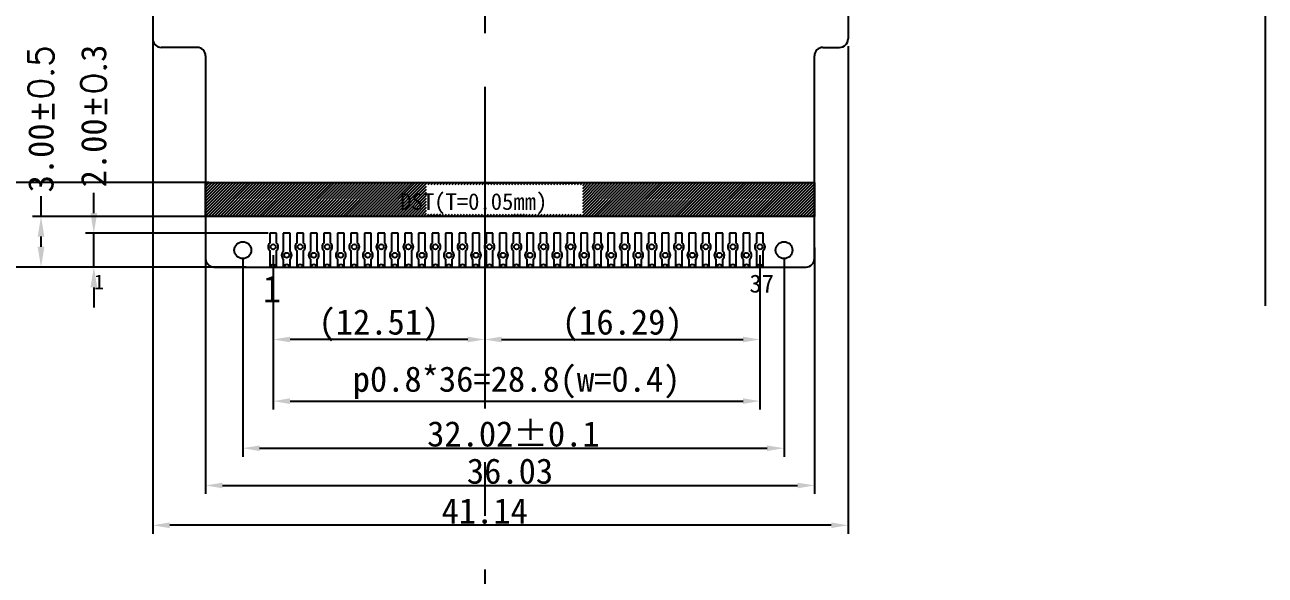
# Model space of a CAD drawing. Header units: millimetres. Extents: x 958 to 1294, y 45 to 284.
# Drawn here: x 996.1 to 1069.5, y 125.4 to 158 of the extents above; entities that cross this region are included whole.
import ezdxf

# ---------------------------------------------------------------- set-up
doc = ezdxf.new("R2010")
doc.units = ezdxf.units.MM
doc.linetypes.add('CENTER2', pattern=[28.575, 19.05, -3.175, 3.175, -3.175])
for name, color, linetype in [('CEN', 6, 'CENTER2'), ('dim', 3, 'Continuous'), ('TAPE A', 2, 'Continuous')]:
    doc.layers.add(name, color=color, linetype=linetype)

msp = doc.modelspace()

# ---------------------------------------------------------------- linework, layer by layer
at = {"color": 0, "linetype": 'Continuous'}
for p, q in [((1006.84, 148.611), (1006.878, 148.649)), ((1006.84, 148.434), (1007.055, 148.649)), ((1006.84, 148.257), (1007.232, 148.649)), ((1006.84, 148.08), (1007.408, 148.649)), ((1006.84, 147.904), (1007.585, 148.649)), ((1006.84, 147.727), (1007.762, 148.649)), ((1006.84, 147.55), (1007.939, 148.649)), ((1006.84, 147.373), (1008.115, 148.649)), ((1006.84, 147.197), (1008.292, 148.649)), ((1006.84, 147.02), (1008.469, 148.649)), ((1006.84, 146.843), (1008.646, 148.649)), ((1006.84, 146.666), (1008.823, 148.649)), ((1006.84, 148.649), (1042.867, 148.649)), ((1006.84, 146.649), (1006.84, 148.649)), ((1006.999, 146.649), (1008.999, 148.649)), ((1007.176, 146.649), (1009.176, 148.649)), ((1007.353, 146.649), (1009.353, 148.649)), ((1007.53, 146.649), (1009.53, 148.649)), ((1007.706, 146.649), (1009.706, 148.649)), ((1007.883, 146.649), (1009.883, 148.649)), ((1008.06, 146.649), (1010.06, 148.649)), ((1008.237, 146.649), (1010.237, 148.649)), ((1008.414, 146.649), (1010.414, 148.649)), ((1008.59, 146.649), (1010.59, 148.649)), ((1008.767, 146.649), (1010.767, 148.649)), ((1008.944, 146.649), (1010.944, 148.649)), ((1009.121, 146.649), (1011.121, 148.649)), ((1009.297, 146.649), (1011.297, 148.649)), ((1009.474, 146.649), (1011.474, 148.649)), ((1009.651, 146.649), (1011.651, 148.649)), ((1009.828, 146.649), (1011.828, 148.649)), ((1010.005, 146.649), (1012.005, 148.649)), ((1010.181, 146.649), (1012.181, 148.649)), ((1010.358, 146.649), (1012.358, 148.649)), ((1010.535, 146.649), (1012.535, 148.649)), ((1010.712, 146.649), (1012.712, 148.649)), ((1010.888, 146.649), (1012.888, 148.649)), ((1011.065, 146.649), (1013.065, 148.649)), ((1011.242, 146.649), (1013.242, 148.649)), ((1011.419, 146.649), (1013.419, 148.649)), ((1011.596, 146.649), (1013.596, 148.649)), ((1011.772, 146.649), (1013.772, 148.649)), ((1011.949, 146.649), (1013.949, 148.649)), ((1012.126, 146.649), (1014.126, 148.649)), ((1012.303, 146.649), (1014.303, 148.649)), ((1012.479, 146.649), (1014.479, 148.649)), ((1012.656, 146.649), (1014.656, 148.649)), ((1012.833, 146.649), (1014.833, 148.649)), ((1013.01, 146.649), (1015.01, 148.649)), ((1013.187, 146.649), (1015.187, 148.649)), ((1013.363, 146.649), (1015.363, 148.649)), ((1013.54, 146.649), (1015.54, 148.649)), ((1013.717, 146.649), (1015.717, 148.649)), ((1013.894, 146.649), (1015.894, 148.649)), ((1014.07, 146.649), (1016.07, 148.649)), ((1014.247, 146.649), (1016.247, 148.649)), ((1014.424, 146.649), (1016.424, 148.649)), ((1014.601, 146.649), (1016.601, 148.649)), ((1014.778, 146.649), (1016.778, 148.649)), ((1014.954, 146.649), (1016.954, 148.649)), ((1015.131, 146.649), (1017.131, 148.649)), ((1015.308, 146.649), (1017.308, 148.649)), ((1015.485, 146.649), (1017.485, 148.649)), ((1015.661, 146.649), (1017.661, 148.649)), ((1015.838, 146.649), (1017.838, 148.649)), ((1016.015, 146.649), (1018.015, 148.649)), ((1016.192, 146.649), (1018.192, 148.649)), ((1016.369, 146.649), (1018.369, 148.649)), ((1016.545, 146.649), (1018.545, 148.649)), ((1016.722, 146.649), (1018.722, 148.649)), ((1016.899, 146.649), (1018.899, 148.649)), ((1017.076, 146.649), (1019.076, 148.649)), ((1017.252, 146.649), (1019.252, 148.649)), ((1017.429, 146.649), (1019.429, 148.649)), ((1017.606, 146.649), (1019.606, 148.649)), ((1017.783, 146.649), (1019.783, 148.649)), ((1017.96, 146.649), (1019.96, 148.649)), ((1018.136, 146.649), (1019.919, 148.432)), ((1018.313, 146.649), (1019.919, 148.255)), ((1020.016, 148.528), (1020.136, 148.649)), ((1020.193, 148.528), (1020.313, 148.649)), ((1020.369, 148.528), (1020.49, 148.649)), ((1020.546, 148.528), (1020.667, 148.649)), ((1020.723, 148.528), (1020.843, 148.649)), ((1020.9, 148.528), (1021.02, 148.649)), ((1021.076, 148.528), (1021.197, 148.649)), ((1021.253, 148.528), (1021.374, 148.649)), ((1021.43, 148.528), (1021.551, 148.649)), ((1021.607, 148.528), (1021.727, 148.649)), ((1021.784, 148.528), (1021.904, 148.649)), ((1021.96, 148.528), (1022.081, 148.649)), ((1022.137, 148.528), (1022.258, 148.649)), ((1022.314, 148.528), (1022.434, 148.649)), ((1022.491, 148.528), (1022.611, 148.649)), ((1022.667, 148.528), (1022.788, 148.649)), ((1022.844, 148.528), (1022.965, 148.649)), ((1023.021, 148.528), (1023.142, 148.649)), ((1023.198, 148.528), (1023.318, 148.649)), ((1023.375, 148.528), (1023.495, 148.649)), ((1023.551, 148.528), (1023.672, 148.649)), ((1023.728, 148.528), (1023.849, 148.649)), ((1023.905, 148.528), (1024.025, 148.649)), ((1024.082, 148.528), (1024.202, 148.649)), ((1024.258, 148.528), (1024.379, 148.649)), ((1024.435, 148.528), (1024.556, 148.649)), ((1024.612, 148.528), (1024.733, 148.649)), ((1024.789, 148.528), (1024.909, 148.649)), ((1024.966, 148.528), (1025.086, 148.649)), ((1025.142, 148.528), (1025.263, 148.649)), ((1025.319, 148.528), (1025.44, 148.649)), ((1025.496, 148.528), (1025.616, 148.649)), ((1025.673, 148.528), (1025.793, 148.649)), ((1025.849, 148.528), (1025.97, 148.649)), ((1026.026, 148.528), (1026.147, 148.649)), ((1026.203, 148.528), (1026.323, 148.649)), ((1026.38, 148.528), (1026.5, 148.649)), ((1026.556, 148.528), (1026.677, 148.649)), ((1026.733, 148.528), (1026.854, 148.649)), ((1026.91, 148.528), (1027.031, 148.649)), ((1027.087, 148.528), (1027.207, 148.649)), ((1027.264, 148.528), (1027.384, 148.649)), ((1027.44, 148.528), (1027.561, 148.649)), ((1027.617, 148.528), (1027.738, 148.649)), ((1027.794, 148.528), (1027.914, 148.649)), ((1027.971, 148.528), (1028.091, 148.649)), ((1028.147, 148.528), (1028.268, 148.649)), ((1028.324, 148.528), (1028.445, 148.649)), ((1028.501, 148.528), (1028.622, 148.649)), ((1028.678, 148.528), (1028.798, 148.649)), ((1028.855, 148.528), (1028.975, 148.649)), ((1029.031, 148.528), (1029.152, 148.649)), ((1029.096, 146.649), (1031.096, 148.649)), ((1029.156, 148.476), (1029.329, 148.649)), ((1029.156, 148.299), (1029.505, 148.649)), ((1029.156, 148.123), (1029.682, 148.649)), ((1029.156, 147.946), (1029.859, 148.649)), ((1029.156, 147.769), (1030.036, 148.649)), ((1029.156, 147.592), (1030.213, 148.649)), ((1029.156, 147.415), (1030.389, 148.649)), ((1029.156, 147.239), (1030.566, 148.649)), ((1029.156, 147.062), (1030.743, 148.649)), ((1029.156, 146.885), (1030.92, 148.649)), ((1029.273, 146.649), (1031.273, 148.649)), ((1029.45, 146.649), (1031.45, 148.649)), ((1029.627, 146.649), (1031.627, 148.649)), ((1029.804, 146.649), (1031.804, 148.649)), ((1029.98, 146.649), (1031.98, 148.649)), ((1030.157, 146.649), (1032.157, 148.649)), ((1030.334, 146.649), (1032.334, 148.649)), ((1030.511, 146.649), (1032.511, 148.649)), ((1030.687, 146.649), (1032.687, 148.649)), ((1030.864, 146.649), (1032.864, 148.649)), ((1031.041, 146.649), (1033.041, 148.649)), ((1031.218, 146.649), (1033.218, 148.649)), ((1031.395, 146.649), (1033.395, 148.649)), ((1031.571, 146.649), (1033.571, 148.649)), ((1031.748, 146.649), (1033.748, 148.649)), ((1031.925, 146.649), (1033.925, 148.649)), ((1032.102, 146.649), (1034.102, 148.649)), ((1032.278, 146.649), (1034.278, 148.649)), ((1032.455, 146.649), (1034.455, 148.649)), ((1032.632, 146.649), (1034.632, 148.649)), ((1032.809, 146.649), (1034.809, 148.649)), ((1032.986, 146.649), (1034.986, 148.649)), ((1033.162, 146.649), (1035.162, 148.649)), ((1033.339, 146.649), (1035.339, 148.649)), ((1033.516, 146.649), (1035.516, 148.649)), ((1033.693, 146.649), (1035.693, 148.649)), ((1033.869, 146.649), (1035.869, 148.649)), ((1034.046, 146.649), (1036.046, 148.649)), ((1034.223, 146.649), (1036.223, 148.649)), ((1034.4, 146.649), (1036.4, 148.649)), ((1034.577, 146.649), (1036.577, 148.649)), ((1034.753, 146.649), (1036.753, 148.649)), ((1034.93, 146.649), (1036.93, 148.649)), ((1035.107, 146.649), (1037.107, 148.649)), ((1035.284, 146.649), (1037.284, 148.649)), ((1035.46, 146.649), (1037.46, 148.649)), ((1035.637, 146.649), (1037.637, 148.649)), ((1035.814, 146.649), (1037.814, 148.649)), ((1035.991, 146.649), (1037.991, 148.649)), ((1036.168, 146.649), (1038.168, 148.649)), ((1036.344, 146.649), (1038.344, 148.649)), ((1036.521, 146.649), (1038.521, 148.649)), ((1036.698, 146.649), (1038.698, 148.649)), ((1036.875, 146.649), (1038.875, 148.649)), ((1037.051, 146.649), (1039.051, 148.649)), ((1037.228, 146.649), (1039.228, 148.649)), ((1037.405, 146.649), (1039.405, 148.649)), ((1037.582, 146.649), (1039.582, 148.649)), ((1037.759, 146.649), (1039.759, 148.649)), ((1037.935, 146.649), (1039.935, 148.649)), ((1038.112, 146.649), (1040.112, 148.649)), ((1038.289, 146.649), (1040.289, 148.649)), ((1038.466, 146.649), (1040.466, 148.649)), ((1038.642, 146.649), (1040.642, 148.649)), ((1038.819, 146.649), (1040.819, 148.649)), ((1038.996, 146.649), (1040.996, 148.649)), ((1039.173, 146.649), (1041.173, 148.649)), ((1039.35, 146.649), (1041.35, 148.649)), ((1039.526, 146.649), (1041.526, 148.649)), ((1039.703, 146.649), (1041.703, 148.649)), ((1039.88, 146.649), (1041.88, 148.649)), ((1040.057, 146.649), (1042.057, 148.649)), ((1040.233, 146.649), (1042.233, 148.649)), ((1040.41, 146.649), (1042.41, 148.649)), ((1040.587, 146.649), (1042.587, 148.649)), ((1040.764, 146.649), (1042.764, 148.649)), ((1040.941, 146.649), (1042.867, 148.576)), ((1041.117, 146.649), (1042.867, 148.399)), ((1042.867, 148.649), (1042.867, 146.649)), ((1018.49, 146.649), (1019.919, 148.078)), ((1018.667, 146.649), (1019.919, 147.902)), ((1018.843, 146.649), (1019.919, 147.725)), ((1019.02, 146.649), (1019.919, 147.548)), ((1041.294, 146.649), (1042.867, 148.222)), ((1041.471, 146.649), (1042.867, 148.045)), ((1041.648, 146.649), (1042.867, 147.869)), ((1041.824, 146.649), (1042.867, 147.692)), ((1042.001, 146.649), (1042.867, 147.515)), ((1019.197, 146.649), (1019.919, 147.371)), ((1019.374, 146.649), (1019.919, 147.194)), ((1019.551, 146.649), (1019.919, 147.018)), ((1019.727, 146.649), (1019.919, 146.841)), ((1019.904, 146.649), (1020.046, 146.79)), ((1020.081, 146.649), (1020.222, 146.79)), ((1020.258, 146.649), (1020.399, 146.79)), ((1020.434, 146.649), (1020.576, 146.79)), ((1020.611, 146.649), (1020.753, 146.79)), ((1020.788, 146.649), (1020.929, 146.79)), ((1020.965, 146.649), (1021.106, 146.79)), ((1021.142, 146.649), (1021.283, 146.79)), ((1021.318, 146.649), (1021.46, 146.79)), ((1021.495, 146.649), (1021.636, 146.79)), ((1021.672, 146.649), (1021.813, 146.79)), ((1021.849, 146.649), (1021.99, 146.79)), ((1022.025, 146.649), (1022.167, 146.79)), ((1022.202, 146.649), (1022.344, 146.79)), ((1022.379, 146.649), (1022.52, 146.79)), ((1022.556, 146.649), (1022.697, 146.79)), ((1022.733, 146.649), (1022.874, 146.79)), ((1022.909, 146.649), (1023.051, 146.79)), ((1023.086, 146.649), (1023.227, 146.79)), ((1023.263, 146.649), (1023.404, 146.79)), ((1023.44, 146.649), (1023.581, 146.79)), ((1023.616, 146.649), (1023.758, 146.79)), ((1023.793, 146.649), (1023.935, 146.79)), ((1023.97, 146.649), (1024.111, 146.79)), ((1024.147, 146.649), (1024.288, 146.79)), ((1024.323, 146.649), (1024.465, 146.79)), ((1024.5, 146.649), (1024.642, 146.79)), ((1024.677, 146.649), (1024.818, 146.79)), ((1024.854, 146.649), (1024.995, 146.79)), ((1025.031, 146.649), (1025.172, 146.79)), ((1025.207, 146.649), (1025.349, 146.79)), ((1025.384, 146.649), (1025.526, 146.79)), ((1025.561, 146.649), (1025.702, 146.79)), ((1025.738, 146.649), (1025.879, 146.79)), ((1025.914, 146.649), (1026.056, 146.79)), ((1026.091, 146.649), (1026.233, 146.79)), ((1026.268, 146.649), (1026.409, 146.79)), ((1026.445, 146.649), (1026.586, 146.79)), ((1026.622, 146.649), (1026.763, 146.79)), ((1026.798, 146.649), (1026.94, 146.79)), ((1026.975, 146.649), (1027.117, 146.79)), ((1027.152, 146.649), (1027.293, 146.79)), ((1027.329, 146.649), (1027.47, 146.79)), ((1027.505, 146.649), (1027.647, 146.79)), ((1027.682, 146.649), (1027.824, 146.79)), ((1027.859, 146.649), (1028, 146.79)), ((1028.036, 146.649), (1028.177, 146.79)), ((1028.213, 146.649), (1028.354, 146.79)), ((1028.389, 146.649), (1028.531, 146.79)), ((1028.566, 146.649), (1028.708, 146.79)), ((1028.743, 146.649), (1028.884, 146.79)), ((1028.92, 146.649), (1029.061, 146.79)), ((1042.178, 146.649), (1042.867, 147.338)), ((1042.355, 146.649), (1042.867, 147.162)), ((1042.531, 146.649), (1042.867, 146.985)), ((1042.708, 146.649), (1042.867, 146.808)), ((1042.867, 146.649), (1006.84, 146.649))]:
    msp.add_line(p, q, dxfattribs=at)
at = {"color": 0}
for p, q in [((1011.041, 145.649), (1010.641, 145.649)), ((1011.041, 145.649), (1010.641, 145.649)), ((1010.641, 145.649), (1010.641, 145.073)), ((1011.041, 145.073), (1011.041, 145.649)), ((1011.841, 145.649), (1011.441, 145.649)), ((1011.841, 145.649), (1011.441, 145.649)), ((1011.441, 145.649), (1011.441, 144.573)), ((1011.841, 144.573), (1011.841, 145.649)), ((1012.641, 145.649), (1012.241, 145.649)), ((1012.641, 145.649), (1012.241, 145.649)), ((1012.241, 145.649), (1012.241, 145.073)), ((1012.641, 145.073), (1012.641, 145.649)), ((1013.441, 145.649), (1013.041, 145.649)), ((1013.441, 145.649), (1013.041, 145.649)), ((1013.041, 145.649), (1013.041, 144.573)), ((1013.441, 144.573), (1013.441, 145.649)), ((1014.241, 145.649), (1013.841, 145.649)), ((1014.241, 145.649), (1013.841, 145.649)), ((1013.841, 145.649), (1013.841, 145.073)), ((1014.241, 145.073), (1014.241, 145.649)), ((1015.041, 145.649), (1014.641, 145.649)), ((1015.041, 145.649), (1014.641, 145.649)), ((1014.641, 145.649), (1014.641, 144.573)), ((1015.041, 144.573), (1015.041, 145.649)), ((1015.841, 145.649), (1015.441, 145.649)), ((1015.841, 145.649), (1015.441, 145.649)), ((1015.441, 145.649), (1015.441, 145.073)), ((1015.841, 145.073), (1015.841, 145.649)), ((1016.641, 145.649), (1016.241, 145.649)), ((1016.641, 145.649), (1016.241, 145.649)), ((1016.241, 145.649), (1016.241, 144.573)), ((1016.641, 144.573), (1016.641, 145.649)), ((1017.441, 145.649), (1017.041, 145.649)), ((1017.441, 145.649), (1017.041, 145.649)), ((1017.041, 145.649), (1017.041, 145.073)), ((1017.441, 145.073), (1017.441, 145.649)), ((1018.241, 145.649), (1017.841, 145.649)), ((1018.241, 145.649), (1017.841, 145.649)), ((1017.841, 145.649), (1017.841, 144.573)), ((1018.241, 144.573), (1018.241, 145.649)), ((1019.041, 145.649), (1018.641, 145.649)), ((1019.041, 145.649), (1018.641, 145.649)), ((1018.641, 145.649), (1018.641, 145.073)), ((1019.041, 145.073), (1019.041, 145.649)), ((1019.841, 145.649), (1019.441, 145.649)), ((1019.841, 145.649), (1019.441, 145.649)), ((1019.441, 145.649), (1019.441, 144.573)), ((1019.841, 144.573), (1019.841, 145.649)), ((1020.641, 145.649), (1020.241, 145.649)), ((1020.641, 145.649), (1020.241, 145.649)), ((1020.241, 145.649), (1020.241, 145.073)), ((1020.641, 145.073), (1020.641, 145.649)), ((1021.441, 145.649), (1021.041, 145.649)), ((1021.441, 145.649), (1021.041, 145.649)), ((1021.041, 145.649), (1021.041, 144.573)), ((1021.441, 144.573), (1021.441, 145.649)), ((1022.241, 145.649), (1021.841, 145.649)), ((1022.241, 145.649), (1021.841, 145.649)), ((1021.841, 145.649), (1021.841, 145.073)), ((1022.241, 145.073), (1022.241, 145.649)), ((1023.041, 145.649), (1022.641, 145.649)), ((1023.041, 145.649), (1022.641, 145.649)), ((1022.641, 145.649), (1022.641, 144.573)), ((1023.041, 144.573), (1023.041, 145.649)), ((1023.841, 145.649), (1023.441, 145.649)), ((1023.841, 145.649), (1023.441, 145.649)), ((1023.441, 145.649), (1023.441, 145.073)), ((1023.841, 145.073), (1023.841, 145.649)), ((1024.641, 145.649), (1024.241, 145.649)), ((1024.641, 145.649), (1024.241, 145.649)), ((1024.241, 145.649), (1024.241, 144.573)), ((1024.641, 144.573), (1024.641, 145.649)), ((1025.441, 145.649), (1025.041, 145.649)), ((1025.441, 145.649), (1025.041, 145.649)), ((1025.041, 145.649), (1025.041, 145.073)), ((1025.441, 145.073), (1025.441, 145.649)), ((1026.241, 145.649), (1025.841, 145.649)), ((1026.241, 145.649), (1025.841, 145.649)), ((1025.841, 145.649), (1025.841, 144.573)), ((1026.241, 144.573), (1026.241, 145.649)), ((1027.041, 145.649), (1026.641, 145.649)), ((1027.041, 145.649), (1026.641, 145.649)), ((1026.641, 145.649), (1026.641, 145.073)), ((1027.041, 145.073), (1027.041, 145.649)), ((1027.841, 145.649), (1027.441, 145.649)), ((1027.841, 145.649), (1027.441, 145.649)), ((1027.441, 145.649), (1027.441, 144.573)), ((1027.841, 144.573), (1027.841, 145.649)), ((1028.641, 145.649), (1028.241, 145.649)), ((1028.641, 145.649), (1028.241, 145.649)), ((1028.241, 145.649), (1028.241, 145.073)), ((1028.641, 145.073), (1028.641, 145.649)), ((1029.441, 145.649), (1029.041, 145.649)), ((1029.441, 145.649), (1029.041, 145.649)), ((1029.041, 145.649), (1029.041, 144.573)), ((1029.441, 144.573), (1029.441, 145.649)), ((1030.241, 145.649), (1029.841, 145.649)), ((1030.241, 145.649), (1029.841, 145.649)), ((1029.841, 145.649), (1029.841, 145.073)), ((1030.241, 145.073), (1030.241, 145.649)), ((1031.041, 145.649), (1030.641, 145.649)), ((1031.041, 145.649), (1030.641, 145.649)), ((1030.641, 145.649), (1030.641, 144.573)), ((1031.041, 144.573), (1031.041, 145.649)), ((1031.841, 145.649), (1031.441, 145.649)), ((1031.841, 145.649), (1031.441, 145.649)), ((1031.441, 145.649), (1031.441, 145.073)), ((1031.841, 145.073), (1031.841, 145.649)), ((1032.641, 145.649), (1032.241, 145.649)), ((1032.641, 145.649), (1032.241, 145.649)), ((1032.241, 145.649), (1032.241, 144.573)), ((1032.641, 144.573), (1032.641, 145.649)), ((1033.441, 145.649), (1033.041, 145.649)), ((1033.441, 145.649), (1033.041, 145.649)), ((1033.041, 145.649), (1033.041, 145.073)), ((1033.441, 145.073), (1033.441, 145.649)), ((1034.241, 145.649), (1033.841, 145.649)), ((1034.241, 145.649), (1033.841, 145.649)), ((1033.841, 145.649), (1033.841, 144.573)), ((1034.241, 144.573), (1034.241, 145.649)), ((1035.041, 145.649), (1034.641, 145.649)), ((1035.041, 145.649), (1034.641, 145.649)), ((1034.641, 145.649), (1034.641, 145.073)), ((1035.041, 145.073), (1035.041, 145.649)), ((1035.841, 145.649), (1035.441, 145.649)), ((1035.841, 145.649), (1035.441, 145.649)), ((1035.441, 145.649), (1035.441, 144.573)), ((1035.841, 144.573), (1035.841, 145.649)), ((1036.641, 145.649), (1036.241, 145.649)), ((1036.641, 145.649), (1036.241, 145.649)), ((1036.241, 145.649), (1036.241, 145.073)), ((1036.641, 145.073), (1036.641, 145.649)), ((1037.441, 145.649), (1037.041, 145.649)), ((1037.441, 145.649), (1037.041, 145.649)), ((1037.041, 145.649), (1037.041, 144.573)), ((1037.441, 144.573), (1037.441, 145.649)), ((1038.241, 145.649), (1037.841, 145.649)), ((1038.241, 145.649), (1037.841, 145.649)), ((1037.841, 145.649), (1037.841, 145.073)), ((1038.241, 145.073), (1038.241, 145.649)), ((1039.041, 145.649), (1038.641, 145.649)), ((1039.041, 145.649), (1038.641, 145.649)), ((1038.641, 145.649), (1038.641, 144.573)), ((1039.041, 144.573), (1039.041, 145.649)), ((1039.841, 145.649), (1039.441, 145.649)), ((1039.841, 145.649), (1039.441, 145.649)), ((1039.441, 145.649), (1039.441, 145.073)), ((1039.841, 145.073), (1039.841, 145.649)), ((1010.641, 144.625), (1010.641, 143.649)), ((1011.041, 143.649), (1011.041, 144.625)), ((1012.241, 144.625), (1012.241, 143.649)), ((1012.641, 143.649), (1012.641, 144.625)), ((1013.841, 144.625), (1013.841, 143.649)), ((1014.241, 143.649), (1014.241, 144.625)), ((1015.441, 144.625), (1015.441, 143.649)), ((1015.841, 143.649), (1015.841, 144.625)), ((1017.041, 144.625), (1017.041, 143.649)), ((1017.441, 143.649), (1017.441, 144.625)), ((1018.641, 144.625), (1018.641, 143.649)), ((1019.041, 143.649), (1019.041, 144.625)), ((1020.241, 144.625), (1020.241, 143.649)), ((1020.641, 143.649), (1020.641, 144.625)), ((1021.841, 144.625), (1021.841, 143.649)), ((1022.241, 143.649), (1022.241, 144.625)), ((1023.441, 144.625), (1023.441, 143.649)), ((1023.841, 143.649), (1023.841, 144.625)), ((1025.041, 144.625), (1025.041, 143.649)), ((1025.441, 143.649), (1025.441, 144.625)), ((1026.641, 144.625), (1026.641, 143.649)), ((1027.041, 143.649), (1027.041, 144.625)), ((1028.241, 144.625), (1028.241, 143.649)), ((1028.641, 143.649), (1028.641, 144.625)), ((1029.841, 144.625), (1029.841, 143.649)), ((1030.241, 143.649), (1030.241, 144.625)), ((1031.441, 144.625), (1031.441, 143.649)), ((1031.841, 143.649), (1031.841, 144.625)), ((1033.041, 144.625), (1033.041, 143.649)), ((1033.441, 143.649), (1033.441, 144.625)), ((1034.641, 144.625), (1034.641, 143.649)), ((1035.041, 143.649), (1035.041, 144.625)), ((1036.241, 144.625), (1036.241, 143.649)), ((1036.641, 143.649), (1036.641, 144.625)), ((1037.841, 144.625), (1037.841, 143.649)), ((1038.241, 143.649), (1038.241, 144.625)), ((1039.441, 144.625), (1039.441, 143.649)), ((1039.841, 143.649), (1039.841, 144.625)), ((1011.441, 144.125), (1011.441, 143.649)), ((1011.841, 143.649), (1011.841, 144.125)), ((1013.041, 144.125), (1013.041, 143.649)), ((1013.441, 143.649), (1013.441, 144.125)), ((1014.641, 144.125), (1014.641, 143.649)), ((1015.041, 143.649), (1015.041, 144.125)), ((1016.241, 144.125), (1016.241, 143.649)), ((1016.641, 143.649), (1016.641, 144.125)), ((1017.841, 144.125), (1017.841, 143.649)), ((1018.241, 143.649), (1018.241, 144.125)), ((1019.441, 144.125), (1019.441, 143.649)), ((1019.841, 143.649), (1019.841, 144.125)), ((1021.041, 144.125), (1021.041, 143.649)), ((1021.441, 143.649), (1021.441, 144.125)), ((1022.641, 144.125), (1022.641, 143.649)), ((1023.041, 143.649), (1023.041, 144.125)), ((1024.241, 144.125), (1024.241, 143.649)), ((1024.641, 143.649), (1024.641, 144.125)), ((1025.841, 144.125), (1025.841, 143.649)), ((1026.241, 143.649), (1026.241, 144.125)), ((1027.441, 144.125), (1027.441, 143.649)), ((1027.841, 143.649), (1027.841, 144.125)), ((1029.041, 144.125), (1029.041, 143.649)), ((1029.441, 143.649), (1029.441, 144.125)), ((1030.641, 144.125), (1030.641, 143.649)), ((1031.041, 143.649), (1031.041, 144.125)), ((1032.241, 144.125), (1032.241, 143.649)), ((1032.641, 143.649), (1032.641, 144.125)), ((1033.841, 144.125), (1033.841, 143.649)), ((1034.241, 143.649), (1034.241, 144.125)), ((1035.441, 144.125), (1035.441, 143.649)), ((1035.841, 143.649), (1035.841, 144.125)), ((1037.041, 144.125), (1037.041, 143.649)), ((1037.441, 143.649), (1037.441, 144.125)), ((1038.641, 144.125), (1038.641, 143.649)), ((1039.041, 143.649), (1039.041, 144.125)), ((1010.641, 143.649), (1010.691, 143.649)), ((1010.991, 143.649), (1011.041, 143.649)), ((1011.441, 143.649), (1011.491, 143.649)), ((1011.791, 143.649), (1011.841, 143.649)), ((1012.241, 143.649), (1012.291, 143.649)), ((1012.591, 143.649), (1012.641, 143.649)), ((1013.041, 143.649), (1013.091, 143.649)), ((1013.391, 143.649), (1013.441, 143.649)), ((1013.841, 143.649), (1013.891, 143.649)), ((1014.191, 143.649), (1014.241, 143.649)), ((1014.641, 143.649), (1014.691, 143.649)), ((1014.991, 143.649), (1015.041, 143.649)), ((1015.441, 143.649), (1015.491, 143.649)), ((1015.791, 143.649), (1015.841, 143.649)), ((1016.241, 143.649), (1016.291, 143.649)), ((1016.591, 143.649), (1016.641, 143.649)), ((1017.041, 143.649), (1017.091, 143.649)), ((1017.391, 143.649), (1017.441, 143.649)), ((1017.841, 143.649), (1017.891, 143.649)), ((1018.191, 143.649), (1018.241, 143.649)), ((1018.641, 143.649), (1018.691, 143.649)), ((1018.991, 143.649), (1019.041, 143.649)), ((1019.441, 143.649), (1019.491, 143.649)), ((1019.791, 143.649), (1019.841, 143.649)), ((1020.241, 143.649), (1020.291, 143.649)), ((1020.591, 143.649), (1020.641, 143.649)), ((1021.041, 143.649), (1021.091, 143.649)), ((1021.391, 143.649), (1021.441, 143.649)), ((1021.841, 143.649), (1021.891, 143.649)), ((1022.191, 143.649), (1022.241, 143.649)), ((1022.641, 143.649), (1022.691, 143.649)), ((1022.991, 143.649), (1023.041, 143.649)), ((1023.441, 143.649), (1023.491, 143.649)), ((1023.791, 143.649), (1023.841, 143.649)), ((1024.241, 143.649), (1024.291, 143.649)), ((1024.591, 143.649), (1024.641, 143.649)), ((1025.041, 143.649), (1025.091, 143.649)), ((1025.391, 143.649), (1025.441, 143.649)), ((1025.841, 143.649), (1025.891, 143.649)), ((1026.191, 143.649), (1026.241, 143.649)), ((1026.641, 143.649), (1026.691, 143.649)), ((1026.991, 143.649), (1027.041, 143.649)), ((1027.441, 143.649), (1027.491, 143.649)), ((1027.791, 143.649), (1027.841, 143.649)), ((1028.241, 143.649), (1028.291, 143.649)), ((1028.591, 143.649), (1028.641, 143.649)), ((1029.041, 143.649), (1029.091, 143.649)), ((1029.391, 143.649), (1029.441, 143.649)), ((1029.841, 143.649), (1029.891, 143.649)), ((1030.191, 143.649), (1030.241, 143.649)), ((1030.641, 143.649), (1030.691, 143.649)), ((1030.991, 143.649), (1031.041, 143.649)), ((1031.441, 143.649), (1031.491, 143.649)), ((1031.791, 143.649), (1031.841, 143.649)), ((1032.241, 143.649), (1032.291, 143.649)), ((1032.591, 143.649), (1032.641, 143.649)), ((1033.041, 143.649), (1033.091, 143.649)), ((1033.391, 143.649), (1033.441, 143.649)), ((1033.841, 143.649), (1033.891, 143.649)), ((1034.191, 143.649), (1034.241, 143.649)), ((1034.641, 143.649), (1034.691, 143.649)), ((1034.991, 143.649), (1035.041, 143.649)), ((1035.441, 143.649), (1035.491, 143.649)), ((1035.791, 143.649), (1035.841, 143.649)), ((1036.241, 143.649), (1036.291, 143.649)), ((1036.591, 143.649), (1036.641, 143.649)), ((1037.041, 143.649), (1037.091, 143.649)), ((1037.391, 143.649), (1037.441, 143.649)), ((1037.841, 143.649), (1037.891, 143.649)), ((1038.191, 143.649), (1038.241, 143.649)), ((1038.641, 143.649), (1038.691, 143.649)), ((1038.991, 143.649), (1039.041, 143.649)), ((1039.441, 143.649), (1039.491, 143.649)), ((1039.791, 143.649), (1039.841, 143.649))]:
    msp.add_line(p, q, dxfattribs=at)
for centre, radius in [((1009.042, 144.65), 0.5), ((1010.841, 144.849), 0.15), ((1012.441, 144.849), 0.15), ((1014.041, 144.849), 0.15), ((1015.641, 144.849), 0.15), ((1017.241, 144.849), 0.15), ((1018.841, 144.849), 0.15), ((1020.441, 144.849), 0.15), ((1022.041, 144.849), 0.15), ((1023.641, 144.849), 0.15), ((1025.241, 144.849), 0.15), ((1026.841, 144.849), 0.15), ((1028.441, 144.849), 0.15), ((1030.041, 144.849), 0.15), ((1031.641, 144.849), 0.15), ((1033.241, 144.849), 0.15), ((1034.841, 144.849), 0.15), ((1036.441, 144.849), 0.15), ((1038.041, 144.849), 0.15), ((1039.641, 144.849), 0.15), ((1041.066, 144.65), 0.5), ((1011.641, 144.349), 0.15), ((1013.241, 144.349), 0.15), ((1014.841, 144.349), 0.15), ((1016.441, 144.349), 0.15), ((1018.041, 144.349), 0.15), ((1019.641, 144.349), 0.15), ((1021.241, 144.349), 0.15), ((1022.841, 144.349), 0.15), ((1024.441, 144.349), 0.15), ((1026.041, 144.349), 0.15), ((1027.641, 144.349), 0.15), ((1029.241, 144.349), 0.15), ((1030.841, 144.349), 0.15), ((1032.441, 144.349), 0.15), ((1034.041, 144.349), 0.15), ((1035.641, 144.349), 0.15), ((1037.241, 144.349), 0.15), ((1038.841, 144.349), 0.15)]:
    msp.add_circle(centre, radius, dxfattribs=at)
for centre, radius, start, end in [((1010.841, 144.849), 0.3, 131.81031, 228.18969), ((1010.841, 144.849), 0.3, 311.81031, 48.18969), ((1011.641, 144.349), 0.3, 131.81031, 228.18969), ((1011.641, 144.349), 0.3, 311.81031, 48.18969), ((1012.441, 144.849), 0.3, 131.81031, 228.18969), ((1012.441, 144.849), 0.3, 311.81031, 48.18969), ((1013.241, 144.349), 0.3, 131.81031, 228.18969), ((1013.241, 144.349), 0.3, 311.81031, 48.18969), ((1014.041, 144.849), 0.3, 131.81031, 228.18969), ((1014.041, 144.849), 0.3, 311.81031, 48.18969), ((1014.841, 144.349), 0.3, 131.81031, 228.18969), ((1014.841, 144.349), 0.3, 311.81031, 48.18969), ((1015.641, 144.849), 0.3, 131.81031, 228.18969), ((1015.641, 144.849), 0.3, 311.81031, 48.18969), ((1016.441, 144.349), 0.3, 131.81031, 228.18969), ((1016.441, 144.349), 0.3, 311.81031, 48.18969), ((1017.241, 144.849), 0.3, 131.81031, 228.18969), ((1017.241, 144.849), 0.3, 311.81031, 48.18969), ((1018.041, 144.349), 0.3, 131.81031, 228.18969), ((1018.041, 144.349), 0.3, 311.81031, 48.18969), ((1018.841, 144.849), 0.3, 131.81031, 228.18969), ((1018.841, 144.849), 0.3, 311.81031, 48.18969), ((1019.641, 144.349), 0.3, 131.81031, 228.18969), ((1019.641, 144.349), 0.3, 311.81031, 48.18969), ((1020.441, 144.849), 0.3, 131.81031, 228.18969), ((1020.441, 144.849), 0.3, 311.81031, 48.18969), ((1021.241, 144.349), 0.3, 131.81031, 228.18969), ((1021.241, 144.349), 0.3, 311.81031, 48.18969), ((1022.041, 144.849), 0.3, 131.81031, 228.18969), ((1022.041, 144.849), 0.3, 311.81031, 48.18969), ((1022.841, 144.349), 0.3, 131.81031, 228.18969), ((1022.841, 144.349), 0.3, 311.81031, 48.18969), ((1023.641, 144.849), 0.3, 131.81031, 228.18969), ((1023.641, 144.849), 0.3, 311.81031, 48.18969), ((1024.441, 144.349), 0.3, 131.81031, 228.18969), ((1024.441, 144.349), 0.3, 311.81031, 48.18969), ((1025.241, 144.849), 0.3, 131.81031, 228.18969), ((1025.241, 144.849), 0.3, 311.81031, 48.18969), ((1026.041, 144.349), 0.3, 131.81031, 228.18969), ((1026.041, 144.349), 0.3, 311.81031, 48.18969), ((1026.841, 144.849), 0.3, 131.81031, 228.18969), ((1026.841, 144.849), 0.3, 311.81031, 48.18969), ((1027.641, 144.349), 0.3, 131.81031, 228.18969), ((1027.641, 144.349), 0.3, 311.81031, 48.18969), ((1028.441, 144.849), 0.3, 131.81031, 228.18969), ((1028.441, 144.849), 0.3, 311.81031, 48.18969), ((1029.241, 144.349), 0.3, 131.81031, 228.18969), ((1029.241, 144.349), 0.3, 311.81031, 48.18969), ((1030.041, 144.849), 0.3, 131.81031, 228.18969), ((1030.041, 144.849), 0.3, 311.81031, 48.18969), ((1030.841, 144.349), 0.3, 131.81031, 228.18969), ((1030.841, 144.349), 0.3, 311.81031, 48.18969), ((1031.641, 144.849), 0.3, 131.81031, 228.18969), ((1031.641, 144.849), 0.3, 311.81031, 48.18969), ((1032.441, 144.349), 0.3, 131.81031, 228.18969), ((1032.441, 144.349), 0.3, 311.81031, 48.18969), ((1033.241, 144.849), 0.3, 131.81031, 228.18969), ((1033.241, 144.849), 0.3, 311.81031, 48.18969), ((1034.041, 144.349), 0.3, 131.81031, 228.18969), ((1034.041, 144.349), 0.3, 311.81031, 48.18969), ((1034.841, 144.849), 0.3, 131.81031, 228.18969), ((1034.841, 144.849), 0.3, 311.81031, 48.18969), ((1035.641, 144.349), 0.3, 131.81031, 228.18969), ((1035.641, 144.349), 0.3, 311.81031, 48.18969), ((1036.441, 144.849), 0.3, 131.81031, 228.18969), ((1036.441, 144.849), 0.3, 311.81031, 48.18969), ((1037.241, 144.349), 0.3, 131.81031, 228.18969), ((1037.241, 144.349), 0.3, 311.81031, 48.18969), ((1038.041, 144.849), 0.3, 131.81031, 228.18969), ((1038.041, 144.849), 0.3, 311.81031, 48.18969), ((1038.841, 144.349), 0.3, 131.81031, 228.18969), ((1038.841, 144.349), 0.3, 311.81031, 48.18969), ((1039.641, 144.849), 0.3, 131.81031, 228.18969), ((1039.641, 144.849), 0.3, 311.81031, 48.18969), ((1010.841, 143.649), 0.15, 0, 180), ((1011.641, 143.649), 0.15, 0, 180), ((1012.441, 143.649), 0.15, 0, 180), ((1013.241, 143.649), 0.15, 0, 180), ((1014.041, 143.649), 0.15, 0, 180), ((1014.841, 143.649), 0.15, 0, 180), ((1015.641, 143.649), 0.15, 0, 180), ((1016.441, 143.649), 0.15, 0, 180), ((1017.241, 143.649), 0.15, 0, 180), ((1018.041, 143.649), 0.15, 0, 180), ((1018.841, 143.649), 0.15, 0, 180), ((1019.641, 143.649), 0.15, 0, 180), ((1020.441, 143.649), 0.15, 0, 180), ((1021.241, 143.649), 0.15, 0, 180), ((1022.041, 143.649), 0.15, 0, 180), ((1022.841, 143.649), 0.15, 0, 180), ((1023.641, 143.649), 0.15, 0, 180), ((1024.441, 143.649), 0.15, 0, 180), ((1025.241, 143.649), 0.15, 0, 180), ((1026.041, 143.649), 0.15, 0, 180), ((1026.841, 143.649), 0.15, 0, 180), ((1027.641, 143.649), 0.15, 0, 180), ((1028.441, 143.649), 0.15, 0, 180), ((1029.241, 143.649), 0.15, 0, 180), ((1030.041, 143.649), 0.15, 0, 180), ((1030.841, 143.649), 0.15, 0, 180), ((1031.641, 143.649), 0.15, 0, 180), ((1032.441, 143.649), 0.15, 0, 180), ((1033.241, 143.649), 0.15, 0, 180), ((1034.041, 143.649), 0.15, 0, 180), ((1034.841, 143.649), 0.15, 0, 180), ((1035.641, 143.649), 0.15, 0, 180), ((1036.441, 143.649), 0.15, 0, 180), ((1037.241, 143.649), 0.15, 0, 180), ((1038.041, 143.649), 0.15, 0, 180), ((1038.841, 143.649), 0.15, 0, 180), ((1039.641, 143.649), 0.15, 0, 180)]:
    msp.add_arc(centre, radius, start, end, dxfattribs=at)
at = {"layer": 'CEN', "color": 0}
msp.add_line((1023.355, 240.047), (1023.355, 121.354), dxfattribs=at)
at = {"layer": 'dim', "color": 0}
for p, q in [((1003.719, 157.341), (1003.719, 127.87)), ((1044.855, 156.731), (1044.855, 127.87)), ((1007.032, 148.649), (993.473, 148.649)), ((997.108, 146.649), (997.108, 147.849)), ((1000.232, 146.849), (1000.232, 148.049)), ((1007.559, 146.649), (996.608, 146.649)), ((997.108, 144.849), (997.108, 145.449)), ((1010.538, 145.649), (999.732, 145.649)), ((1000.232, 143.649), (1000.232, 145.649)), ((1042.867, 144.81), (1042.867, 130.225)), ((1006.84, 144.352), (1006.84, 130.225)), ((1009.042, 144.15), (1009.042, 132.429)), ((1010.841, 144.349), (1010.841, 138.864)), ((1010.841, 144.349), (1010.841, 135.217)), ((1039.641, 144.349), (1039.641, 138.864)), ((1039.641, 144.349), (1039.641, 135.217)), ((1041.066, 144.15), (1041.066, 132.429)), ((1007.483, 143.649), (984.862, 143.649)), ((1007.483, 143.649), (988.217, 143.649)), ((1009.236, 143.649), (993.473, 143.649)), ((1003.856, 143.649), (996.608, 143.649)), ((1004.666, 143.649), (999.732, 143.649)), ((1000.232, 142.449), (1000.232, 141.249)), ((1023.355, 141.88), (1023.355, 138.864)), ((1023.355, 141.88), (1023.355, 138.864)), ((1022.355, 139.364), (1011.841, 139.364)), ((1024.355, 139.364), (1038.641, 139.364)), ((1011.841, 135.717), (1038.641, 135.717)), ((1010.042, 132.929), (1040.066, 132.929)), ((1007.84, 130.725), (1041.867, 130.725)), ((1043.855, 128.37), (1004.719, 128.37))]:
    msp.add_line(p, q, dxfattribs=at)
for points in [[(1000.032, 146.849), (1000.432, 146.849), (1000.232, 145.649)], [(996.908, 145.449), (997.308, 145.449), (997.108, 146.649)], [(996.908, 144.849), (997.308, 144.849), (997.108, 143.649)], [(1000.032, 142.449), (1000.432, 142.449), (1000.232, 143.649)], [(1011.841, 139.531), (1011.841, 139.198), (1010.841, 139.364)], [(1022.355, 139.531), (1022.355, 139.198), (1023.355, 139.364)], [(1024.355, 139.531), (1024.355, 139.198), (1023.355, 139.364)], [(1038.641, 139.531), (1038.641, 139.198), (1039.641, 139.364)], [(1011.841, 135.884), (1011.841, 135.55), (1010.841, 135.717)], [(1038.641, 135.884), (1038.641, 135.55), (1039.641, 135.717)], [(1010.042, 133.095), (1010.042, 132.762), (1009.042, 132.929)], [(1040.066, 133.095), (1040.066, 132.762), (1041.066, 132.929)], [(1007.84, 130.892), (1007.84, 130.559), (1006.84, 130.725)], [(1041.867, 130.892), (1041.867, 130.559), (1042.867, 130.725)], [(1004.719, 128.536), (1004.719, 128.203), (1003.719, 128.37)], [(1043.855, 128.536), (1043.855, 128.203), (1044.855, 128.37)]]:
    msp.add_solid(points, dxfattribs=at)
at = {"layer": 'TAPE A', "color": 0}
for p, q in [((1069.533, 171.749), (1069.533, 141.349)), ((1003.719, 167.449), (1003.719, 157.149)), ((1044.855, 167.449), (1044.855, 157.149)), ((1006.34, 156.649), (1004.219, 156.649)), ((1043.367, 156.649), (1044.355, 156.649)), ((1006.84, 156.149), (1006.84, 144.149)), ((1042.867, 144.149), (1042.867, 156.149)), ((1007.34, 143.649), (1042.367, 143.649))]:
    msp.add_line(p, q, dxfattribs=at)
for centre, start, end in [((1004.219, 157.149), 180, 270), ((1044.355, 157.149), 270, 0), ((1006.34, 156.149), 360, 90), ((1043.367, 156.149), 90, 180.0008), ((1007.34, 144.149), 180, 270), ((1042.367, 144.149), 270, 0.00001)]:
    msp.add_arc(centre, 0.5, start, end, dxfattribs=at)

# ---------------------------------------------------------------- texts
at = {"color": 0}
msp.add_text('1', height=0.87, dxfattribs=at).set_placement((1000.241, 142.341))
at = {"layer": 'dim', "color": 0, "char_height": 1.5, "attachment_point": 5, "rotation": 90}
for s, insert in [('\\A1;3.00{\\Ftxt.shx|c1;%%P0.5}', (997.108, 152.424)), ('\\A1;2.00{\\Ftxt.shx|c1;%%P0.\\fSimSun|b0|i0|c134|p54;3}', (1000.232, 152.591))]:
    msp.add_mtext(s, dxfattribs=dict(at, insert=insert))
at = {"layer": 'dim', "color": 0, "char_height": 1.5, "attachment_point": 5}
for s, insert in [('\\A1;(12.51)', (1017.098, 140.204)), ('\\A1;(16.29)', (1031.498, 140.204)), ('\\A1;p0.8*36=28.8(w=0.4)', (1025.241, 136.807)), ('\\A1;32.02%%P0.1', (1025.054, 133.769)), ('\\A1;36.03', (1024.854, 131.565)), ('\\A1;41.14', (1023.355, 129.21))]:
    msp.add_mtext(s, dxfattribs=dict(at, insert=insert))
at = {"layer": 'TAPE A', "color": 0}
for s, height, p in [('DST(T=0.05mm)', 0.98378, (1018.361, 147.036)), ('1', 1.6, (1010.23, 141.556)), ('37', 1.0667, (1039.02, 142.141))]:
    msp.add_text(s, height=height, dxfattribs=at).set_placement(p)

doc.saveas('drawing.dxf')
